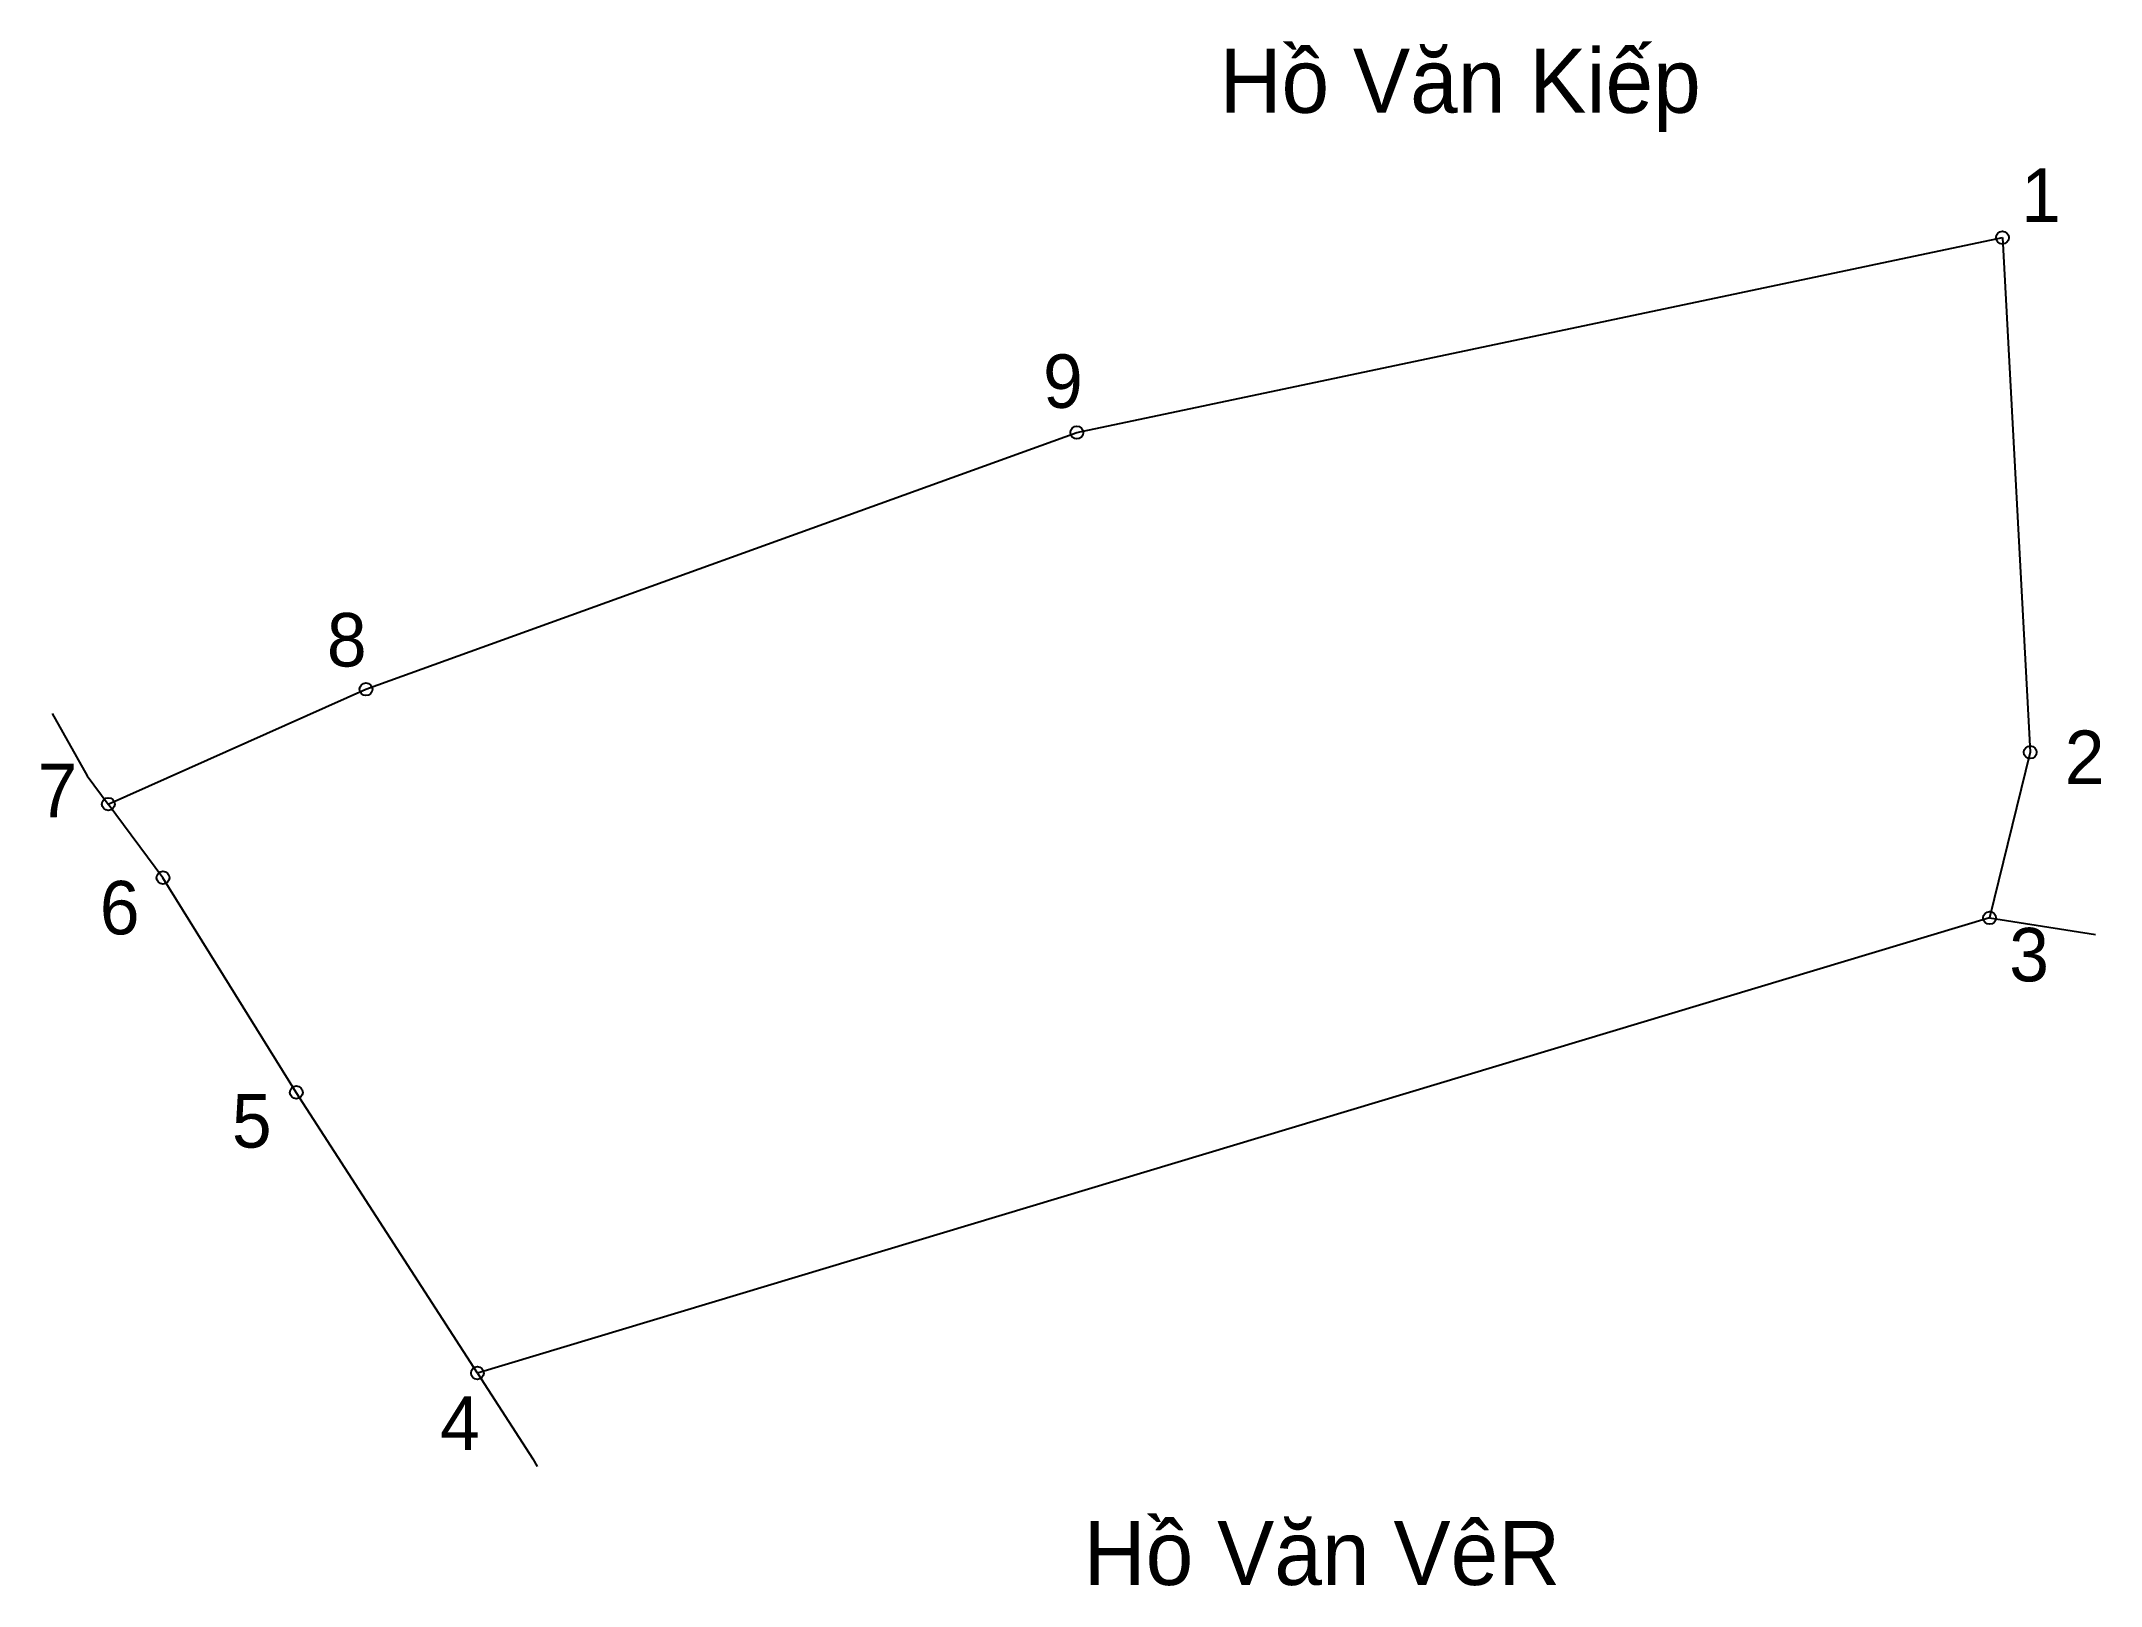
# Model space of a CAD drawing. Extents: x 547609 to 547749, y 1821216 to 1821322.
import ezdxf

# ---------------------------------------------------------------- set-up
doc = ezdxf.new("R2010")
doc.units = 0
for name, color, linetype in [('CanhThua', 7, 'Continuous'), ('MocDinhThua', 7, 'Continuous'), ('RauThua', 7, 'Continuous'), ('SoHieuDinhThua', 7, 'Continuous'), ('TenChuLanCan', 7, 'Continuous')]:
    doc.layers.add(name, color=color, linetype=linetype)

msp = doc.modelspace()

# ---------------------------------------------------------------- linework, layer by layer
at = {"layer": 'CanhThua'}
for p, q in [((547679.49, 1821294.89), (547742.51, 1821308.16)), ((547742.51, 1821308.16), (547744.4, 1821273.12)), ((547631.09, 1821277.41), (547679.49, 1821294.89)), ((547613.55, 1821269.59), (547631.09, 1821277.41)), ((547744.4, 1821273.12), (547741.63, 1821261.84)), ((547617.27, 1821264.58), (547613.55, 1821269.59)), ((547626.35, 1821249.96), (547617.27, 1821264.58)), ((547741.63, 1821261.84), (547638.68, 1821230.85)), ((547638.68, 1821230.85), (547626.35, 1821249.96))]:
    msp.add_line(p, q, dxfattribs=at)
at = {"layer": 'MocDinhThua'}
for centre in [(547742.51, 1821308.16), (547679.49, 1821294.89), (547631.09, 1821277.41), (547744.4, 1821273.12), (547613.55, 1821269.59), (547617.27, 1821264.58), (547741.63, 1821261.84), (547626.35, 1821249.96), (547638.68, 1821230.85)]:
    msp.add_circle(centre, 0.436, dxfattribs=at)
at = {"layer": 'RauThua'}
for p, q in [((547609.73, 1821275.75), (547612.12, 1821271.51)), ((547612.12, 1821271.51), (547613.55, 1821269.59)), ((547741.63, 1821261.84), (547748.84, 1821260.71)), ((547638.68, 1821230.85), (547642.45, 1821225.01)), ((547642.45, 1821225.01), (547642.75, 1821224.48))]:
    msp.add_line(p, q, dxfattribs=at)

# ---------------------------------------------------------------- texts
at = {"layer": 'SoHieuDinhThua'}
for s, p in [('1', (547743.78, 1821309.23)), ('9', (547677.19, 1821296.57)), ('8', (547628.43, 1821278.96)), ('2', (547746.75, 1821270.96)), ('7', (547608.73, 1821268.7)), ('6', (547612.97, 1821260.72)), ('3', (547742.97, 1821257.52)), ('5', (547621.96, 1821246.2)), ('4', (547636.14, 1821225.62))]:
    msp.add_text(s, height=3.64, dxfattribs=at).set_placement(p)
at = {"layer": 'TenChuLanCan'}
for s, height, p in [('Hồ Văn Kiếp', 4.3635, (547689.21, 1821316.66)), ('Hồ Văn VêR', 4.364, (547679.96, 1821216.42))]:
    msp.add_text(s, height=height, dxfattribs=at).set_placement(p)

doc.saveas('drawing.dxf')
